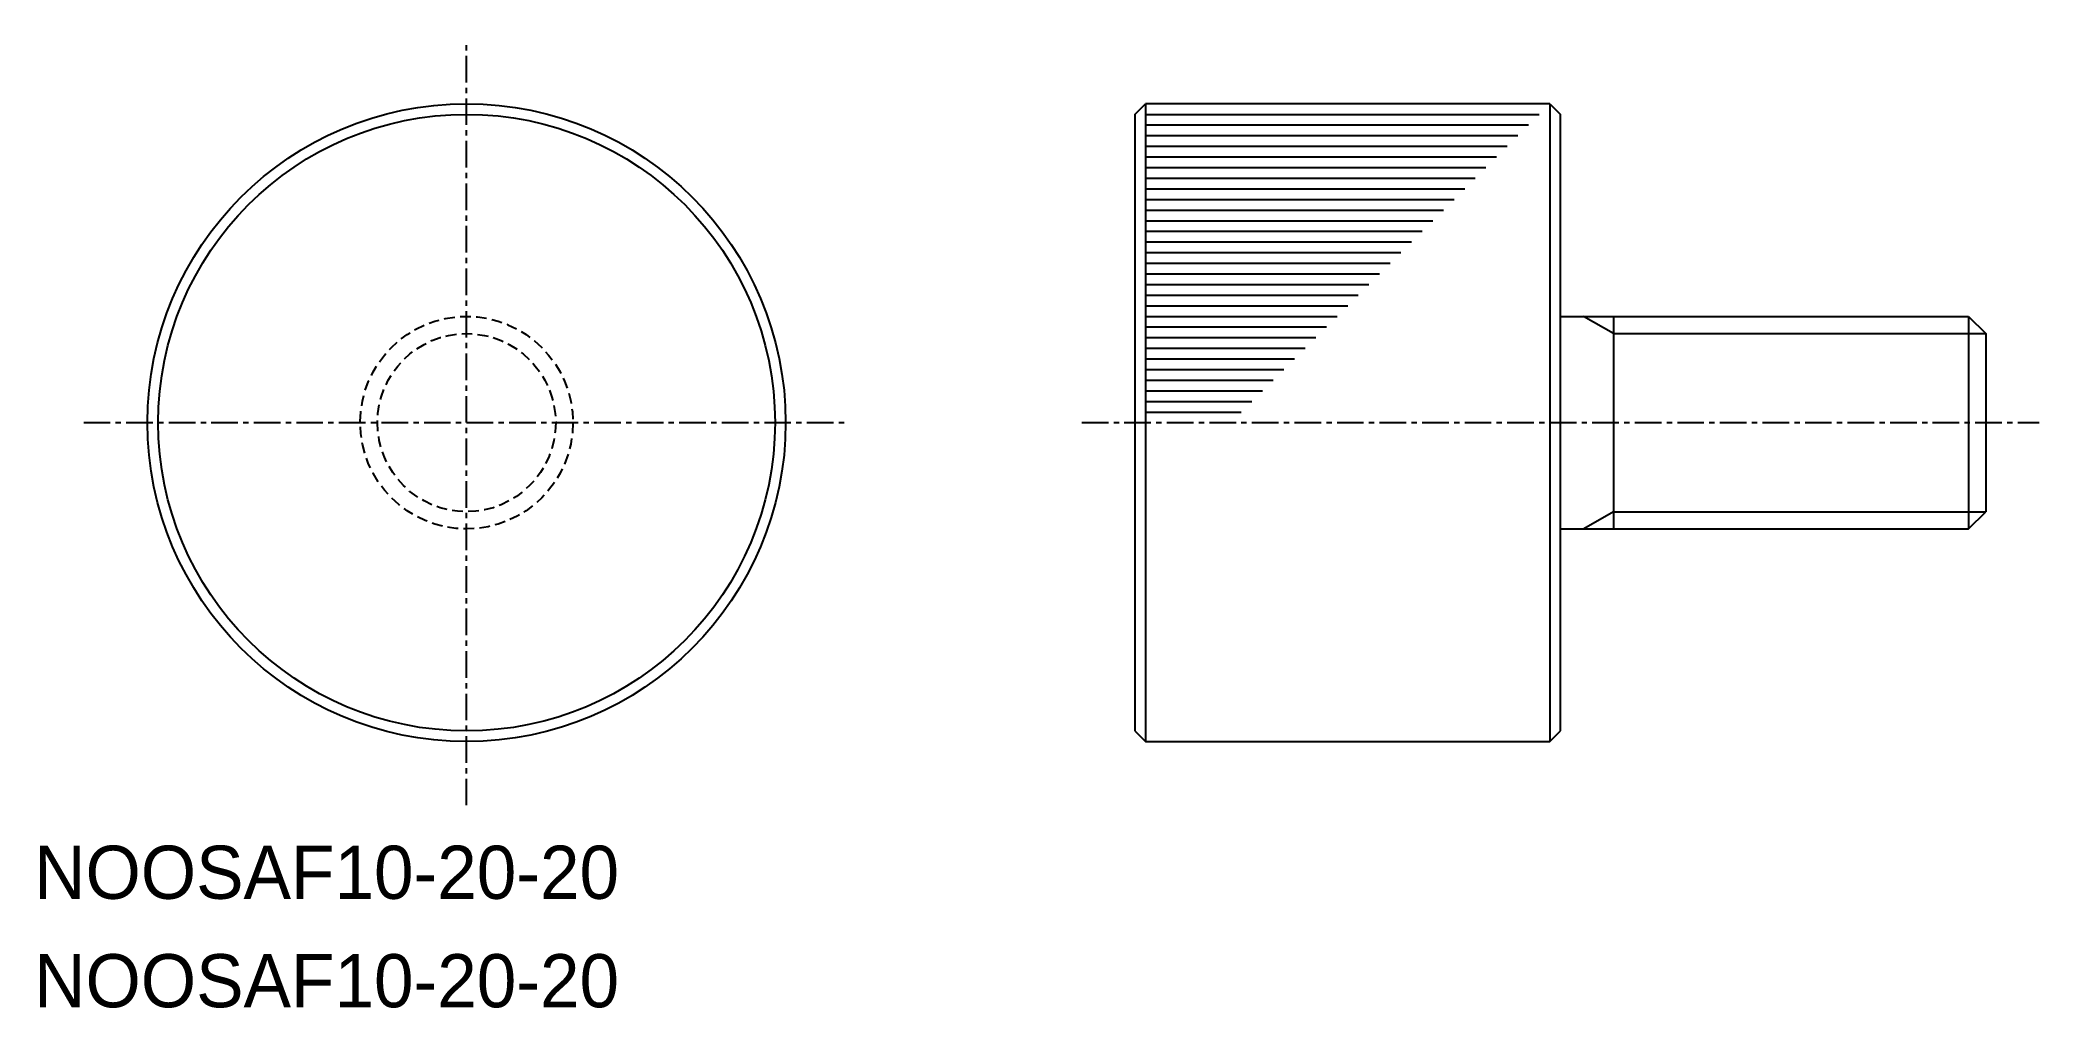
# Model space of a CAD drawing. Extents: x 0.3 to 94.2, y 0 to 45.5.
import ezdxf

# ---------------------------------------------------------------- set-up
doc = ezdxf.new("R2010")
doc.units = 0
doc.linetypes.add('CENTER', pattern=[2, 1.25, -0.25, 0.25, -0.25])
doc.linetypes.add('DASHED', pattern=[0.75, 0.5, -0.25])
doc.layers.get('0').update_dxf_attribs({"linetype": 'CONTINUOUS'})
doc.layers.add('CENTER', color=1, linetype='CENTER')

msp = doc.modelspace()

# ---------------------------------------------------------------- linework, layer by layer
at = {"color": 7, "linetype": 'CONTINUOUS'}
for p, q in [((51.75, 42), (52.25, 42.5)), ((52.25, 42.5), (52.25, 12.5)), ((71.25, 42.5), (52.25, 42.5)), ((71.25, 42.5), (71.25, 12.5)), ((71.25, 42.5), (71.75, 42)), ((51.75, 42), (51.75, 13)), ((52.25, 42), (70.75, 42)), ((52.25, 41.5), (70.25, 41.5)), ((71.75, 13), (71.75, 42)), ((52.25, 41), (69.75, 41)), ((52.25, 40.5), (69.25, 40.5)), ((52.25, 40), (68.75, 40)), ((52.25, 39.5), (68.25, 39.5)), ((52.25, 39), (67.75, 39)), ((52.25, 38.5), (67.25, 38.5)), ((52.25, 38), (66.75, 38)), ((52.25, 37.5), (66.25, 37.5)), ((52.25, 37), (65.75, 37)), ((52.25, 36.5), (65.25, 36.5)), ((52.25, 36), (64.75, 36)), ((52.25, 35.5), (64.25, 35.5)), ((52.25, 35), (63.75, 35)), ((52.25, 34.5), (63.25, 34.5)), ((52.25, 34), (62.75, 34)), ((52.25, 33.5), (62.25, 33.5)), ((52.25, 33), (61.75, 33)), ((52.25, 32.5), (61.25, 32.5)), ((52.25, 32), (60.75, 32)), ((71.75, 32.5), (90.938, 32.5)), ((74.25, 32.5), (74.25, 22.5)), ((90.934, 32.5), (90.934, 22.5)), ((90.938, 32.5), (91.75, 31.688)), ((52.25, 31.5), (60.25, 31.5)), ((91.75, 31.688), (91.75, 23.312)), ((52.25, 31), (59.75, 31)), ((52.25, 30.5), (59.25, 30.5)), ((52.25, 30), (58.75, 30)), ((52.25, 29.5), (58.25, 29.5)), ((52.25, 29), (57.75, 29)), ((52.25, 28.5), (57.25, 28.5)), ((52.25, 28), (56.75, 28)), ((90.938, 22.5), (91.75, 23.312)), ((71.75, 22.5), (90.938, 22.5)), ((51.75, 13), (52.25, 12.5)), ((52.25, 12.5), (71.25, 12.5)), ((71.25, 12.5), (71.75, 13))]:
    msp.add_line(p, q, dxfattribs=at)
at = {"color": 3, "linetype": 'CONTINUOUS'}
for p, q in [((74.25, 31.688), (72.843, 32.5)), ((74.25, 31.688), (91.75, 31.688)), ((74.25, 23.312), (72.844, 22.5)), ((74.25, 23.312), (91.75, 23.312))]:
    msp.add_line(p, q, dxfattribs=at)
at = {"color": 7, "linetype": 'CONTINUOUS'}
for radius in [15, 14.5]:
    msp.add_circle((20.329, 27.5), radius, dxfattribs=at)
at = {"color": 3, "linetype": 'DASHED'}
for radius in [5, 4.188]:
    msp.add_circle((20.329, 27.5), radius, dxfattribs=at)
at = {"layer": 'CENTER', "color": 1, "linetype": 'CENTER'}
for p, q in [((20.329, 9.5), (20.329, 45.5)), ((2.329, 27.5), (38.329, 27.5)), ((49.25, 27.5), (94.25, 27.5))]:
    msp.add_line(p, q, dxfattribs=at)

# ---------------------------------------------------------------- texts
at = {"color": 7, "linetype": 'CONTINUOUS'}
for p in [(0, 5.101), (0, 0)]:
    msp.add_text('NOOSAF10-20-20', height=2.5, dxfattribs=at).set_placement(p)

doc.saveas('drawing.dxf')
